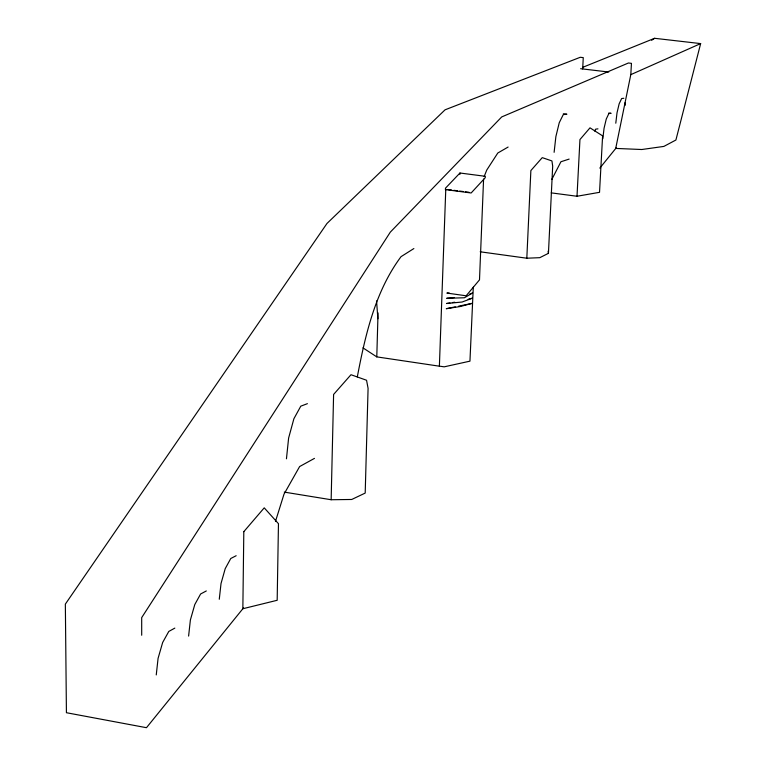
<?xml version="1.0" encoding="UTF-8"?>
<svg xmlns="http://www.w3.org/2000/svg" width="766" height="766" viewBox="0 0 766 766"><rect width="100%" height="100%" fill="white"/><g stroke="black" fill="none" stroke-linecap="round" stroke-linejoin="round"><path stroke-width="1.15" d="M331.151 499.738L333.603 394.442L350.981 374.718L366.55 380.252L368.082 388.352L365.2 493.074L351.738 499.47L331.151 499.738L284.272 492.107M439.349 366.186L376.786 356.879L378.04 312.863M445.429 189.604L445.477 188.187L459.954 173.011L485.309 176.304L485.251 177.702L471.147 192.984L445.429 189.604L445.774 189.24L439.387 366.129L444.156 366.837L469.951 361.159L473.292 287.145M459.906 174.399L459.954 173.011M483.585 179.072L479.497 279.858L466.149 295.791L446.865 293.072L449.23 292.995M526.817 258.219L530.867 170.559L542.261 157.633L551.932 160.937L552.688 166.098L548.437 253.326L539.8 257.673L526.817 258.219L480.186 251.794M582.677 68.94L583.261 57.632L580.274 57.278L445.046 109.825L326.977 223.471L65.349 604.115L66.422 712.715L146.469 727.7L243.492 607.936M577.009 196.259L579.948 139.556L590.002 127.836L602.603 135.869L599.529 192.323L577.009 196.259L551.204 192.869M582.945 67.245L654.604 38.3L700.651 43.595L675.909 140.015L663.873 146.411L641.803 149.514L615.711 148.422L630.801 74.637L631.452 63.348L628.436 62.994L501.73 116.92L390.306 232.146L141.691 617.616L141.7 635.244M286.446 458.805L288.619 438.047L293.895 418.734L300.789 406.171L307.405 403.663M156.254 674.923L158.074 658.367L162.66 642.473L168.788 631.443L174.83 628.11M188.608 636.077L190.389 619.943L194.784 604.556L200.606 593.995L206.313 590.95M219.277 599.251L221.02 583.539L225.223 568.64L230.767 558.5L236.167 555.723M554.115 152.319L555.877 136.597L559.237 122.751L563.278 114.584L566.888 114.211L563.345 113.77M602.823 138.77L604.068 128.228L606.27 119.027L608.846 113.588L611.115 113.301L608.75 113.014M615.787 123.211L617.013 112.841L619.148 103.822L621.647 98.527L623.84 98.287M357.31 376.882C365.325 335.02 375.139 291.444 401.039 256.658L413.87 248.557M275.473 521.426L283.995 494.185L299.63 466.551L314.462 458.384M484.169 176.515L486.764 170.042L497.804 153.009L508.117 147.043M594.703 131.053L595.584 129.186L597.949 128.841M551.798 179.464L560.932 161.75L569.138 159.089M599.826 168.099L616.218 147.867M651.636 40.272L654.604 38.3M630.801 74.637L700.651 43.595M469.558 294.115L472.66 292.966L464.397 297.763L446.674 298.29L454.487 297.553M468.131 299.295L472.459 298.156L462.109 302.024L446.482 303.508L449.996 302.963M455.32 306.84L446.291 308.698L460.347 306.505L472.249 303.336L458.71 306.141M452.342 302.589L454.688 302.225M580.628 68.701L608.769 72.033M448.1 189.547L451.586 190.006M453.912 190.313L457.398 190.772M459.724 191.069L463.21 191.529M465.527 191.835L469.012 192.295M362.95 347.86L376.786 356.879M625.056 102.73L625.2 105.296M548.15 251.104L548.437 253.326M376.566 300.914L377.868 318.752M243.808 531.671L242.851 608.731L277.177 600.285L278.46 523.685L264.232 507.848L243.808 531.671"/></g></svg>
